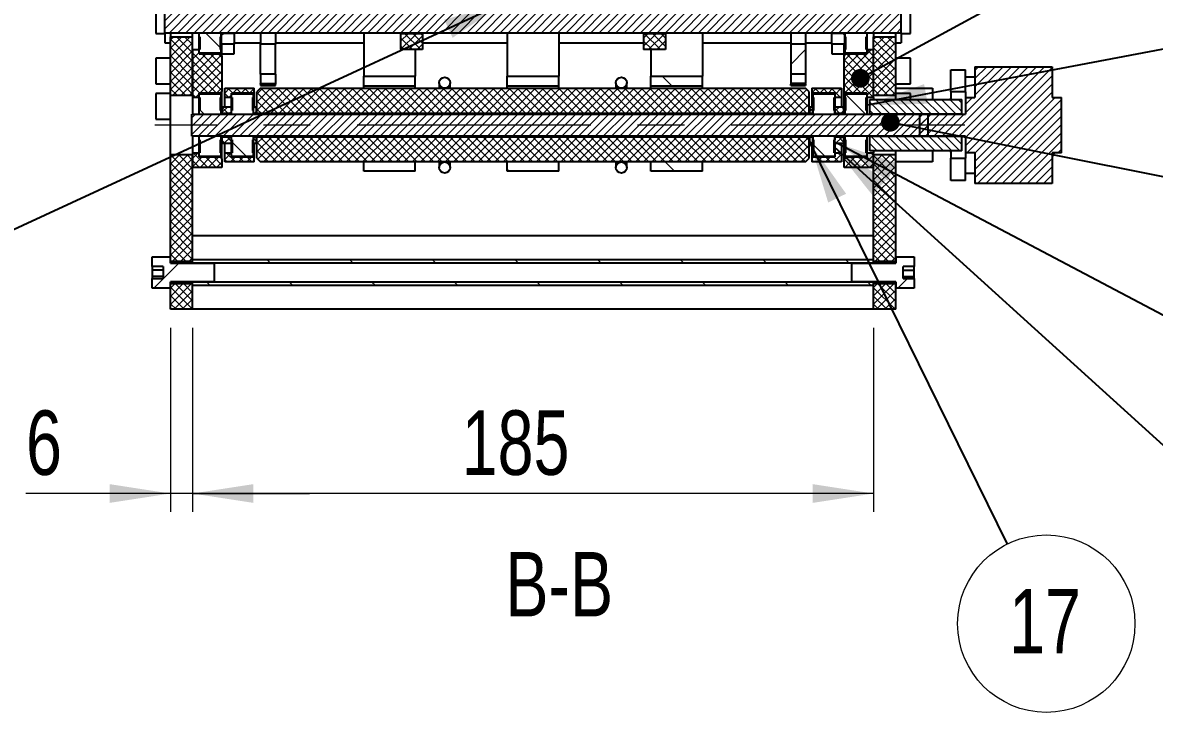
# Model space of a CAD drawing. Header units: millimetres. Extents: x 2 to 418, y 2 to 295.
# Drawn here: x 312.3 to 373.8, y 179.7 to 217.1 of the extents above; entities that cross this region are included whole.
import ezdxf

# ---------------------------------------------------------------- set-up
doc = ezdxf.new("R2010")
doc.units = ezdxf.units.MM
doc.linetypes.add('CENTERX2', pattern=[20.32, 12.7, -2.54, 2.54, -2.54])
doc.styles.add('SLDTEXTSTYLE0', font='TXT', dxfattribs={"width": 0.75})
doc.dimstyles.new('SLDDIMSTYLE0', dxfattribs={"dimtxt": 0.18, "dimasz": 1.016, "dimexe": 0, "dimexo": 0.0625, "dimgap": 0, "dimtad": 0, "dimtih": 1, "dimtoh": 1, "dimdec": 0, "dimrnd": 1e-09, "dimzin": 0, "dimdsep": 46, "dimtxsty": 'Standard', "dimblk1": 'DOT', "dimblk2": 'DOT', "dimsah": 1, "dimcen": 0.09, "dimadec": 0, "dimazin": 0, "dimtfac": 1.016, "dimtdec": 0, "dimtofl": 0, "dimtmove": 0, "dimatfit": 3, "dimldrblk": 'DOT', "dimfxl": 1, "dimfrac": 2, "dimtolj": 1, "dimtzin": 0, "dimarcsym": 0})
doc.dimstyles.new('SLDDIMSTYLE1', dxfattribs={"dimtxt": 0.18, "dimasz": 3.302, "dimexe": 0, "dimexo": 0.0625, "dimgap": 0, "dimtad": 0, "dimtih": 1, "dimtoh": 1, "dimdec": 0, "dimrnd": 1e-09, "dimzin": 0, "dimdsep": 46, "dimtxsty": 'Standard', "dimsah": 1, "dimcen": 0.09, "dimadec": 0, "dimazin": 0, "dimtfac": 3.302, "dimtdec": 0, "dimtofl": 0, "dimtmove": 0, "dimatfit": 3, "dimfxl": 1, "dimfrac": 2, "dimtolj": 1, "dimtzin": 0, "dimarcsym": 0})
doc.dimstyles.new('SLDDIMSTYLE2', dxfattribs={"dimtxt": 3.5, "dimasz": 3.302, "dimexe": 0, "dimexo": 0.0625, "dimgap": 0.875, "dimtad": 1, "dimlfac": 5, "dimrnd": 1e-09, "dimzin": 12, "dimdsep": 46, "dimtxsty": 'SLDTEXTSTYLE0', "dimsah": 1, "dimcen": 0.09, "dimadec": 0, "dimazin": 3, "dimtfac": 1, "dimtofl": 0, "dimtmove": 0, "dimatfit": 3, "dimfxl": 1, "dimfrac": 2, "dimtolj": 1, "dimtzin": 12, "dimarcsym": 0})
doc.dimstyles.new('SLDDIMSTYLE5', dxfattribs={"dimtxt": 3.5, "dimasz": 3.302, "dimexe": 0, "dimexo": 0.0625, "dimgap": 0.875, "dimtad": 1, "dimlfac": 5, "dimrnd": 1e-09, "dimzin": 12, "dimdsep": 46, "dimtxsty": 'SLDTEXTSTYLE0', "dimsah": 1, "dimcen": 0.09, "dimadec": 0, "dimazin": 3, "dimtfac": 1, "dimtmove": 0, "dimatfit": 0, "dimfxl": 1, "dimfrac": 2, "dimtolj": 1, "dimtzin": 12, "dimarcsym": 0})

# ---------------------------------------------------------------- blocks, each defined once
blk = doc.blocks.new('_D_7')
at = {"color": 7, "linetype": 'Continuous', "lineweight": 18}
for p, q in [((321.545, 200.552), (321.545, 190.552)), ((358.545, 200.552), (358.545, 190.552)), ((358.545, 191.552), (321.545, 191.552))]:
    blk.add_line(p, q, dxfattribs=at)
for points in [[(321.545, 191.552), (324.847, 191.044), (324.847, 192.06)], [(358.545, 191.552), (355.243, 192.06), (355.243, 191.044)]]:
    blk.add_solid(points, dxfattribs=at)
at = {"color": 7, "linetype": 'Continuous', "lineweight": 18, "insert": (336.166, 196.064), "char_height": 3.5, "attachment_point": 1, "style": 'SLDTEXTSTYLE0'}
blk.add_mtext('185', dxfattribs=at)
blk = doc.blocks.new('_D_8')
at = {"color": 7, "linetype": 'Continuous', "lineweight": 18}
for p, q in [((320.345, 200.552), (320.345, 190.552)), ((321.545, 200.552), (321.545, 190.552)), ((320.345, 191.552), (312.498, 191.552)), ((321.545, 191.552), (320.345, 191.552)), ((321.545, 191.552), (327.895, 191.552))]:
    blk.add_line(p, q, dxfattribs=at)
for points in [[(320.345, 191.552), (317.043, 192.06), (317.043, 191.044)], [(321.545, 191.552), (324.847, 191.044), (324.847, 192.06)]]:
    blk.add_solid(points, dxfattribs=at)
at = {"color": 7, "linetype": 'Continuous', "lineweight": 18, "insert": (312.498, 196.064), "char_height": 3.5, "attachment_point": 1, "style": 'SLDTEXTSTYLE0'}
blk.add_mtext('6', dxfattribs=at)
blk = doc.blocks.new('_Dot')
at = {"color": 0, "linetype": 'ByBlock', "lineweight": -2}
blk.add_line((-0.5, 0), (-1, 0), dxfattribs=at)
at = {"color": 0, "linetype": 'ByBlock', "const_width": 0.5}
blk.add_lwpolyline([(-0.25, 0, 1), (0.25, 0, 1)], format="xyb", close=True, dxfattribs=at)
blk = doc.blocks.new('SW_NOTE_73')
at = {"color": 0, "linetype": 'Continuous', "lineweight": 0}
blk.add_circle((2.126, -4.323), 4.817, dxfattribs=at)
at = {"color": 0, "linetype": 'Continuous', "lineweight": 0, "insert": (2.056, -2.435), "char_height": 3.5, "attachment_point": 2, "style": 'SLDTEXTSTYLE0'}
blk.add_mtext('17', dxfattribs=at)

msp = doc.modelspace()

# ---------------------------------------------------------------- hatches: boundary and pattern name
at = {"linetype": 'Continuous', "lineweight": 18}
h = msp.add_hatch(dxfattribs=at)
h.set_pattern_fill('ANSI31', scale=0.1, style=0)
h.paths.add_polyline_path([(320.045146, 216.552227), (360.045146, 216.552227), (360.045146, 217.752227), (320.045146, 217.752227)], flags=0)
h = msp.add_hatch(dxfattribs=at)
h.set_pattern_fill('ANSI31', angle=90, style=0)
h.paths.add_polyline_path([(321.905146, 215.452227), (323.105146, 215.452227), (323.105146, 215.652227), (323.065146, 215.652227), (323.065146, 216.352227), (323.105146, 216.352227), (323.105146, 216.552227), (321.905146, 216.552227), (321.905146, 216.352227), (321.945146, 216.352227), (321.945146, 215.652227), (321.905146, 215.652227)], flags=0)
h = msp.add_hatch(dxfattribs=at)
h.set_pattern_fill('ANSI31', style=0)
h.paths.add_polyline_path([(323.105146, 215.952227), (323.805146, 215.952227), (323.805146, 216.532227), (323.205146, 216.532227), (323.105146, 216.432227)], flags=0)
h = msp.add_hatch(dxfattribs=at)
h.set_pattern_fill('ANSI37', scale=0.1, style=0)
h.paths.add_polyline_path([(332.845146, 215.652227), (334.045146, 215.652227), (334.045146, 216.532227), (332.845146, 216.532227)], flags=0)
h = msp.add_hatch(dxfattribs=at)
h.set_pattern_fill('ANSI37', scale=0.1, style=0)
h.paths.add_polyline_path([(346.045146, 215.652227), (347.245146, 215.652227), (347.245146, 216.532227), (346.045146, 216.532227)], flags=0)
h = msp.add_hatch(dxfattribs=at)
h.set_pattern_fill('ANSI31', style=0)
h.paths.add_polyline_path([(356.285146, 215.952227), (356.985146, 215.952227), (356.985146, 216.432227), (356.885146, 216.532227), (356.285146, 216.532227)], flags=0)
h = msp.add_hatch(dxfattribs=at)
h.set_pattern_fill('ANSI31', angle=90, style=0)
h.paths.add_polyline_path([(357.025146, 215.652227), (356.985146, 215.652227), (356.985146, 215.452227), (358.185146, 215.452227), (358.185146, 215.652227), (358.145146, 215.652227), (358.145146, 216.352227), (358.185146, 216.352227), (358.185146, 216.552227), (356.985146, 216.552227), (356.985146, 216.352227), (357.025146, 216.352227)], flags=0)
h = msp.add_hatch(dxfattribs=at)
h.set_pattern_fill('ANSI37', scale=0.1, style=0)
h.paths.add_polyline_path([(320.345146, 213.152227), (321.545146, 213.152227), (321.545146, 216.352227), (320.345146, 216.352227)], flags=0)
h = msp.add_hatch(dxfattribs=at)
h.set_pattern_fill('ANSI31', style=0)
h.paths.add_polyline_path([(326.045146, 214.310672), (326.045146, 215.940481), (325.245146, 215.940481), (325.245146, 214.310672)], flags=0)
h = msp.add_hatch(dxfattribs=at)
h.set_pattern_fill('ANSI31', style=0)
h.paths.add_polyline_path([(354.845146, 214.310672), (354.845146, 215.940481), (354.045146, 215.940481), (354.045146, 214.310672)], flags=0)
h = msp.add_hatch(dxfattribs=at)
h.set_pattern_fill('ANSI37', scale=0.1, style=0)
h.paths.add_polyline_path([(358.545146, 213.152227), (359.745146, 213.152227), (359.745146, 216.352227), (358.545146, 216.352227)], flags=0)
h = msp.add_hatch(dxfattribs=at)
h.set_pattern_fill('ANSI37', scale=0.1, style=0)
h.paths.add_polyline_path([(321.905146, 215.652227), (321.545146, 215.652227), (321.545146, 213.052227), (321.905146, 213.052227), (321.905146, 213.282227), (323.087411, 213.282227), (323.145146, 213.382227), (323.145146, 215.322227), (323.087411, 215.422227), (321.905146, 215.422227)], flags=0)
h = msp.add_hatch(dxfattribs=at)
h.set_pattern_fill('ANSI37', scale=0.1, style=0)
h.paths.add_polyline_path([(358.185146, 213.052227), (358.545146, 213.052227), (358.545146, 215.652227), (358.185146, 215.652227), (358.185146, 215.422227), (357.002881, 215.422227), (356.945146, 215.322227), (356.945146, 213.382227), (357.002881, 213.282227), (358.185146, 213.282227)], flags=0)
h = msp.add_hatch(dxfattribs=at)
h.set_pattern_fill('ANSI31', scale=0.1, style=0)
h.paths.add_polyline_path([(368.745146, 213.052227), (368.245146, 213.052227), (368.245146, 214.722227), (364.045146, 214.722227), (364.045146, 213.052227), (363.545146, 213.052227), (363.545146, 212.152227), (361.045146, 212.152227), (361.045146, 210.952227), (363.545146, 210.952227), (363.545146, 210.052227), (364.045146, 210.052227), (364.045146, 208.382227), (368.245146, 208.382227), (368.245146, 210.052227), (368.745146, 210.052227)], flags=0)
h = msp.add_hatch(dxfattribs=at)
h.set_pattern_fill('ANSI31', angle=90, style=0)
h.paths.add_polyline_path([(333.645146, 214.212671), (330.845146, 214.212671), (330.845146, 213.680582), (333.645146, 213.680582)], flags=0)
h = msp.add_hatch(dxfattribs=at)
h.set_pattern_fill('ANSI31', angle=90, style=0)
edge = h.paths.add_edge_path(flags=0)
edge.add_arc((335.245146, 213.852227), 0.3, 0, 360)
h = msp.add_hatch(dxfattribs=at)
h.set_pattern_fill('ANSI31', angle=90, style=0)
h.paths.add_polyline_path([(341.445146, 214.212671), (338.645146, 214.212671), (338.645146, 213.680582), (341.445146, 213.680582)], flags=0)
h = msp.add_hatch(dxfattribs=at)
h.set_pattern_fill('ANSI31', angle=90, style=0)
edge = h.paths.add_edge_path(flags=0)
edge.add_arc((344.845146, 213.852227), 0.3, 0, 360)
h = msp.add_hatch(dxfattribs=at)
h.set_pattern_fill('ANSI31', angle=90, style=0)
h.paths.add_polyline_path([(349.245146, 214.212671), (346.445146, 214.212671), (346.445146, 213.680582), (349.245146, 213.680582)], flags=0)
h = msp.add_hatch(dxfattribs=at)
h.set_pattern_fill('ANSI31', style=0)
h.paths.add_polyline_path([(363.545146, 214.552227), (362.745146, 214.552227), (362.745146, 213.352227), (363.545146, 213.352227)], flags=0)
h = msp.add_hatch(dxfattribs=at)
h.set_pattern_fill('ANSI37', scale=0.1, style=0)
h.paths.add_polyline_path([(324.895146, 213.552227), (323.295146, 213.552227), (323.295146, 213.052227), (323.655146, 213.052227), (323.655146, 213.282227), (324.895146, 213.282227)], flags=0)
h = msp.add_hatch(dxfattribs=at)
h.set_pattern_fill('ANSI37', scale=0.1, style=0)
h.paths.add_polyline_path([(325.045146, 213.352227), (325.045146, 212.182227), (355.045146, 212.182227), (355.045146, 213.352227), (354.845146, 213.552227), (325.245146, 213.552227)], flags=0)
h = msp.add_hatch(dxfattribs=at)
h.set_pattern_fill('ANSI37', scale=0.1, style=0)
h.paths.add_polyline_path([(356.795146, 213.552227), (355.195146, 213.552227), (355.195146, 213.282227), (356.435146, 213.282227), (356.435146, 213.052227), (356.795146, 213.052227)], flags=0)
h = msp.add_hatch(dxfattribs=at)
h.set_pattern_fill('ANSI31', angle=90, style=0)
h.paths.add_polyline_path([(323.065146, 213.052227), (323.105146, 213.052227), (323.105146, 213.252227), (321.905146, 213.252227), (321.905146, 213.052227), (321.945146, 213.052227), (321.945146, 212.352227), (321.905146, 212.352227), (321.905146, 212.152227), (323.105146, 212.152227), (323.105146, 212.352227), (323.065146, 212.352227)], flags=0)
h = msp.add_hatch(dxfattribs=at)
h.set_pattern_fill('ANSI31', angle=90, style=0)
h.paths.add_polyline_path([(324.815146, 213.052227), (324.855146, 213.052227), (324.855146, 213.252227), (323.655146, 213.252227), (323.655146, 213.052227), (323.695146, 213.052227), (323.695146, 212.352227), (323.655146, 212.352227), (323.655146, 212.152227), (324.855146, 212.152227), (324.855146, 212.352227), (324.815146, 212.352227)], flags=0)
h = msp.add_hatch(dxfattribs=at)
h.set_pattern_fill('ANSI31', angle=90, style=0)
h.paths.add_polyline_path([(356.435146, 213.252227), (355.235146, 213.252227), (355.235146, 213.052227), (355.275146, 213.052227), (355.275146, 212.352227), (355.235146, 212.352227), (355.235146, 212.152227), (356.435146, 212.152227), (356.435146, 212.352227), (356.395146, 212.352227), (356.395146, 213.052227), (356.435146, 213.052227)], flags=0)
h = msp.add_hatch(dxfattribs=at)
h.set_pattern_fill('ANSI31', angle=90, style=0)
h.paths.add_polyline_path([(358.185146, 213.252227), (356.985146, 213.252227), (356.985146, 213.052227), (357.025146, 213.052227), (357.025146, 212.352227), (356.985146, 212.352227), (356.985146, 212.152227), (358.185146, 212.152227), (358.185146, 212.352227), (358.145146, 212.352227), (358.145146, 213.052227), (358.185146, 213.052227)], flags=0)
h = msp.add_hatch(dxfattribs=at)
h.set_pattern_fill('ANSI31', scale=0.1, angle=90, style=0)
h.paths.add_polyline_path([(363.345146, 212.952227), (358.345146, 212.952227), (358.345146, 212.152227), (363.345146, 212.152227)], flags=0)
h = msp.add_hatch(dxfattribs=at)
h.set_pattern_fill('ANSI31', scale=0.1, style=0)
h.paths.add_polyline_path([(321.505146, 210.952227), (361.505146, 210.952227), (361.505146, 212.152227), (321.505146, 212.152227)], flags=0)
h = msp.add_hatch(dxfattribs=at)
h.set_pattern_fill('ANSI37', scale=0.1, style=0)
h.paths.add_polyline_path([(323.655146, 212.552227), (323.155146, 212.552227), (323.155146, 212.202227), (323.655146, 212.202227)], flags=0)
h = msp.add_hatch(dxfattribs=at)
h.set_pattern_fill('ANSI37', scale=0.1, style=0)
h.paths.add_polyline_path([(325.015146, 212.552227), (324.855146, 212.552227), (324.855146, 212.202227), (325.015146, 212.202227)], flags=0)
h = msp.add_hatch(dxfattribs=at)
h.set_pattern_fill('ANSI37', scale=0.1, style=0)
h.paths.add_polyline_path([(355.235146, 212.552227), (355.075146, 212.552227), (355.075146, 212.202227), (355.235146, 212.202227)], flags=0)
h = msp.add_hatch(dxfattribs=at)
h.set_pattern_fill('ANSI37', scale=0.1, style=0)
h.paths.add_polyline_path([(356.935146, 212.552227), (356.435146, 212.552227), (356.435146, 212.202227), (356.935146, 212.202227)], flags=0)
h = msp.add_hatch(dxfattribs=at)
h.set_pattern_fill('ANSI31', angle=90, style=0)
h.paths.add_polyline_path([(321.905146, 209.852227), (323.105146, 209.852227), (323.105146, 210.052227), (323.065146, 210.052227), (323.065146, 210.752227), (323.105146, 210.752227), (323.105146, 210.952227), (321.905146, 210.952227), (321.905146, 210.752227), (321.945146, 210.752227), (321.945146, 210.052227), (321.905146, 210.052227)], flags=0)
h = msp.add_hatch(dxfattribs=at)
h.set_pattern_fill('ANSI37', scale=0.1, style=0)
h.paths.add_polyline_path([(323.155146, 210.552227), (323.655146, 210.552227), (323.655146, 210.902227), (323.155146, 210.902227)], flags=0)
h = msp.add_hatch(dxfattribs=at)
h.set_pattern_fill('ANSI31', angle=90, style=0)
h.paths.add_polyline_path([(323.655146, 209.852227), (324.855146, 209.852227), (324.855146, 210.052227), (324.815146, 210.052227), (324.815146, 210.752227), (324.855146, 210.752227), (324.855146, 210.952227), (323.655146, 210.952227), (323.655146, 210.752227), (323.695146, 210.752227), (323.695146, 210.052227), (323.655146, 210.052227)], flags=0)
h = msp.add_hatch(dxfattribs=at)
h.set_pattern_fill('ANSI37', scale=0.1, style=0)
h.paths.add_polyline_path([(324.855146, 210.552227), (325.015146, 210.552227), (325.015146, 210.902227), (324.855146, 210.902227)], flags=0)
h = msp.add_hatch(dxfattribs=at)
h.set_pattern_fill('ANSI37', scale=0.1, style=0)
h.paths.add_polyline_path([(325.045146, 210.922227), (325.045146, 209.752227), (325.245146, 209.552227), (354.845146, 209.552227), (355.045146, 209.752227), (355.045146, 210.922227)], flags=0)
h = msp.add_hatch(dxfattribs=at)
h.set_pattern_fill('ANSI37', scale=0.1, style=0)
h.paths.add_polyline_path([(355.075146, 210.552227), (355.235146, 210.552227), (355.235146, 210.902227), (355.075146, 210.902227)], flags=0)
h = msp.add_hatch(dxfattribs=at)
h.set_pattern_fill('ANSI31', angle=90, style=0)
h.paths.add_polyline_path([(355.275146, 210.052227), (355.235146, 210.052227), (355.235146, 209.852227), (356.435146, 209.852227), (356.435146, 210.052227), (356.395146, 210.052227), (356.395146, 210.752227), (356.435146, 210.752227), (356.435146, 210.952227), (355.235146, 210.952227), (355.235146, 210.752227), (355.275146, 210.752227)], flags=0)
h = msp.add_hatch(dxfattribs=at)
h.set_pattern_fill('ANSI37', scale=0.1, style=0)
h.paths.add_polyline_path([(356.435146, 210.552227), (356.935146, 210.552227), (356.935146, 210.902227), (356.435146, 210.902227)], flags=0)
h = msp.add_hatch(dxfattribs=at)
h.set_pattern_fill('ANSI31', angle=90, style=0)
h.paths.add_polyline_path([(357.025146, 210.052227), (356.985146, 210.052227), (356.985146, 209.852227), (358.185146, 209.852227), (358.185146, 210.052227), (358.145146, 210.052227), (358.145146, 210.752227), (358.185146, 210.752227), (358.185146, 210.952227), (356.985146, 210.952227), (356.985146, 210.752227), (357.025146, 210.752227)], flags=0)
h = msp.add_hatch(dxfattribs=at)
h.set_pattern_fill('ANSI31', scale=0.1, angle=90, style=0)
h.paths.add_polyline_path([(358.345146, 210.152227), (363.345146, 210.152227), (363.345146, 210.952227), (358.345146, 210.952227)], flags=0)
h = msp.add_hatch(dxfattribs=at)
h.set_pattern_fill('ANSI37', scale=0.1, style=0)
h.paths.add_polyline_path([(321.545146, 209.952227), (320.345146, 209.952227), (320.345146, 204.152227), (321.545146, 204.152227)], flags=0)
h = msp.add_hatch(dxfattribs=at)
h.set_pattern_fill('ANSI37', scale=0.1, style=0)
h.paths.add_polyline_path([(321.905146, 210.052227), (321.545146, 210.052227), (321.545146, 209.252227), (323.145146, 209.252227), (323.145146, 209.722227), (323.087411, 209.822227), (321.905146, 209.822227)], flags=0)
h = msp.add_hatch(dxfattribs=at)
h.set_pattern_fill('ANSI37', scale=0.1, style=0)
h.paths.add_polyline_path([(323.295146, 209.552227), (324.895146, 209.552227), (324.895146, 209.822227), (323.655146, 209.822227), (323.655146, 210.052227), (323.295146, 210.052227)], flags=0)
h = msp.add_hatch(dxfattribs=at)
h.set_pattern_fill('ANSI37', scale=0.1, style=0)
h.paths.add_polyline_path([(355.195146, 209.552227), (356.795146, 209.552227), (356.795146, 210.052227), (356.435146, 210.052227), (356.435146, 209.822227), (355.195146, 209.822227)], flags=0)
h = msp.add_hatch(dxfattribs=at)
h.set_pattern_fill('ANSI37', scale=0.1, style=0)
h.paths.add_polyline_path([(356.945146, 209.252227), (358.545146, 209.252227), (358.545146, 210.052227), (358.185146, 210.052227), (358.185146, 209.822227), (357.002881, 209.822227), (356.945146, 209.722227)], flags=0)
h = msp.add_hatch(dxfattribs=at)
h.set_pattern_fill('ANSI37', scale=0.1, style=0)
h.paths.add_polyline_path([(359.745146, 209.952227), (358.545146, 209.952227), (358.545146, 204.152227), (359.745146, 204.152227)], flags=0)
h = msp.add_hatch(dxfattribs=at)
h.set_pattern_fill('ANSI31', style=0)
h.paths.add_polyline_path([(362.745146, 208.552227), (363.545146, 208.552227), (363.545146, 209.752227), (362.745146, 209.752227)], flags=0)
h = msp.add_hatch(dxfattribs=at)
h.set_pattern_fill('ANSI31', angle=90, style=0)
h.paths.add_polyline_path([(330.845146, 209.052227), (333.645146, 209.052227), (333.645146, 209.552227), (330.845146, 209.552227)], flags=0)
h = msp.add_hatch(dxfattribs=at)
h.set_pattern_fill('ANSI31', angle=90, style=0)
edge = h.paths.add_edge_path(flags=0)
edge.add_arc((335.245146, 209.252227), 0.3, 0, 360)
h = msp.add_hatch(dxfattribs=at)
h.set_pattern_fill('ANSI31', angle=90, style=0)
h.paths.add_polyline_path([(338.645146, 209.052227), (341.445146, 209.052227), (341.445146, 209.552227), (338.645146, 209.552227)], flags=0)
h = msp.add_hatch(dxfattribs=at)
h.set_pattern_fill('ANSI31', angle=90, style=0)
edge = h.paths.add_edge_path(flags=0)
edge.add_arc((344.845146, 209.252227), 0.3, 0, 360)
h = msp.add_hatch(dxfattribs=at)
h.set_pattern_fill('ANSI31', angle=90, style=0)
h.paths.add_polyline_path([(346.445146, 209.052227), (349.245146, 209.052227), (349.245146, 209.552227), (346.445146, 209.552227)], flags=0)
h = msp.add_hatch(dxfattribs=at)
h.set_pattern_fill('ANSI31', style=0)
h.paths.add_polyline_path([(320.345146, 203.052227), (322.745146, 203.052227), (322.745146, 204.052227), (320.345146, 204.052227), (320.345146, 204.402227), (319.345146, 204.402227), (319.345146, 203.876998), (319.945146, 203.876998), (319.945146, 203.227456), (319.345146, 203.227456), (319.345146, 202.702227), (320.345146, 202.702227)], flags=0)
h = msp.add_hatch(dxfattribs=at)
h.set_pattern_fill('ANSI31', angle=90, style=0)
h.paths.add_polyline_path([(358.545146, 204.252227), (321.545146, 204.252227), (321.545146, 204.052227), (358.545146, 204.052227)], flags=0)
h = msp.add_hatch(dxfattribs=at)
h.set_pattern_fill('ANSI31', style=0)
h.paths.add_polyline_path([(359.745146, 204.052227), (357.345146, 204.052227), (357.345146, 203.052227), (359.745146, 203.052227), (359.745146, 202.702227), (360.745146, 202.702227), (360.745146, 203.227456), (360.145146, 203.227456), (360.145146, 203.876998), (360.745146, 203.876998), (360.745146, 204.402227), (359.745146, 204.402227)], flags=0)
h = msp.add_hatch(dxfattribs=at)
h.set_pattern_fill('ANSI37', scale=0.1, style=0)
h.paths.add_polyline_path([(320.345146, 201.552227), (321.545146, 201.552227), (321.545146, 202.952227), (320.345146, 202.952227)], flags=0)
h = msp.add_hatch(dxfattribs=at)
h.set_pattern_fill('ANSI31', angle=90, style=0)
h.paths.add_polyline_path([(321.545146, 202.852227), (358.545146, 202.852227), (358.545146, 203.052227), (321.545146, 203.052227)], flags=0)
h = msp.add_hatch(dxfattribs=at)
h.set_pattern_fill('ANSI37', scale=0.1, style=0)
h.paths.add_polyline_path([(358.545146, 201.552227), (359.745146, 201.552227), (359.745146, 202.952227), (358.545146, 202.952227)], flags=0)

# ---------------------------------------------------------------- linework, layer by layer
at = {"color": 7, "linetype": 'Continuous', "lineweight": 25}
for p, q in [((319.545147, 217.929761), (319.545147, 217.028988)), ((320.045146, 216.552227), (320.045146, 217.752227)), ((360.045147, 216.552227), (360.045147, 217.752227)), ((360.545146, 216.529761), (360.545146, 217.929761)), ((319.545147, 217.028988), (319.545147, 216.529761)), ((319.545147, 216.529761), (320.045146, 216.529761)), ((360.045147, 216.552227), (320.045146, 216.552227)), ((320.045146, 216.552227), (320.045146, 216.023414)), ((320.345147, 216.552227), (320.345147, 216.352227)), ((321.545146, 216.352227), (321.545146, 216.552227)), ((323.105146, 216.552227), (321.905146, 216.552227)), ((321.905146, 216.352227), (321.905146, 216.552227)), ((323.105146, 216.352227), (323.105146, 216.552227)), ((323.205146, 216.532227), (323.105146, 216.432227)), ((323.105146, 216.432227), (323.105146, 215.952227)), ((323.205146, 216.552227), (323.205146, 216.532227)), ((323.805146, 216.532227), (323.205146, 216.532227)), ((323.805146, 216.552227), (323.805146, 216.532227)), ((323.805146, 216.532227), (323.805146, 215.952227)), ((325.245146, 216.552227), (325.245146, 215.940481)), ((326.045146, 216.552227), (326.045146, 215.940481)), ((330.845146, 216.552227), (330.845146, 214.212671)), ((332.845147, 216.532227), (332.845147, 216.552227)), ((332.845147, 216.532227), (334.045146, 216.532227)), ((332.845147, 216.532227), (332.845147, 215.652227)), ((334.045146, 216.532227), (334.045146, 216.552227)), ((334.045146, 216.532227), (334.045146, 215.652227)), ((338.645146, 216.552227), (338.645146, 214.212671)), ((341.445146, 216.552227), (341.445146, 214.212671)), ((346.045146, 216.532227), (346.045146, 216.552227)), ((346.045146, 216.532227), (347.245146, 216.532227)), ((346.045146, 216.532227), (346.045146, 215.652227)), ((347.245146, 216.532227), (347.245146, 216.552227)), ((347.245146, 216.532227), (347.245146, 215.652227)), ((349.245146, 216.552227), (349.245146, 214.212671)), ((354.045146, 216.552227), (354.045146, 215.940481)), ((354.845147, 216.552227), (354.845147, 215.940481)), ((356.285147, 216.532227), (356.285147, 216.552227)), ((356.885147, 216.532227), (356.285147, 216.532227)), ((356.285147, 215.952227), (356.285147, 216.532227)), ((356.885147, 216.532227), (356.885147, 216.552227)), ((356.985147, 216.432227), (356.885147, 216.532227)), ((358.185146, 216.552227), (356.985147, 216.552227)), ((356.985147, 216.552227), (356.985147, 216.352227)), ((356.985147, 215.952227), (356.985147, 216.432227)), ((358.185146, 216.552227), (358.185146, 216.352227)), ((358.545147, 216.552227), (358.545147, 216.352227)), ((359.745146, 216.352227), (359.745146, 216.552227)), ((360.045147, 216.552227), (360.045147, 216.023414)), ((360.045147, 216.529761), (360.545146, 216.529761)), ((320.045146, 216.023414), (320.345147, 216.023414)), ((320.345147, 216.352227), (321.545146, 216.352227)), ((320.345147, 213.152227), (320.345147, 216.352227)), ((321.545146, 213.152227), (321.545146, 216.352227)), ((321.905146, 215.652227), (321.905146, 216.352227)), ((321.945147, 216.352227), (321.905146, 216.352227)), ((321.945147, 216.352227), (321.945147, 215.652227)), ((323.065146, 216.352227), (323.105146, 216.352227)), ((323.065146, 215.652227), (323.065146, 216.352227)), ((323.805146, 215.952227), (323.105146, 215.952227)), ((323.105146, 215.652227), (323.105146, 215.952227)), ((323.145146, 215.322227), (323.145146, 215.952227)), ((323.805146, 216.023414), (325.245146, 216.023414)), ((323.805146, 215.423414), (323.805146, 215.952227)), ((326.045146, 215.940481), (325.245146, 215.940481)), ((325.245146, 214.310672), (325.245146, 215.940481)), ((326.045146, 216.023414), (330.845146, 216.023414)), ((326.045146, 214.310672), (326.045146, 215.940481)), ((334.045146, 216.023414), (338.645146, 216.023414)), ((341.445146, 216.023414), (346.045146, 216.023414)), ((349.245146, 216.023414), (354.045146, 216.023414)), ((354.845147, 215.940481), (354.045146, 215.940481)), ((354.045146, 215.940481), (354.045146, 214.310672)), ((354.845147, 216.023414), (356.285147, 216.023414)), ((354.845147, 215.940481), (354.845147, 214.310672)), ((356.985147, 215.952227), (356.285147, 215.952227)), ((356.285147, 215.952227), (356.285147, 215.423414)), ((356.945146, 215.322227), (356.945146, 215.952227)), ((356.985147, 216.352227), (357.025146, 216.352227)), ((356.985147, 215.952227), (356.985147, 215.652227)), ((357.025146, 216.352227), (357.025146, 215.652227)), ((358.185146, 216.352227), (358.145146, 216.352227)), ((358.145146, 215.652227), (358.145146, 216.352227)), ((358.185146, 216.352227), (358.185146, 215.652227)), ((358.545147, 216.352227), (359.745146, 216.352227)), ((358.545147, 213.152227), (358.545147, 216.352227)), ((359.745146, 213.152227), (359.745146, 216.352227)), ((359.745146, 216.023414), (360.045147, 216.023414)), ((320.345147, 215.1936), (319.545147, 215.1936)), ((319.545147, 215.1936), (319.545147, 214.292827)), ((321.545146, 215.652227), (321.905146, 215.652227)), ((321.545146, 215.652227), (321.545146, 213.052227)), ((321.945147, 215.652227), (321.905146, 215.652227)), ((321.905146, 215.452227), (321.905146, 215.652227)), ((321.905146, 215.422227), (321.905146, 215.652227)), ((323.105146, 215.452227), (321.905146, 215.452227)), ((321.905146, 215.422227), (323.087412, 215.422227)), ((323.065146, 215.652227), (323.105146, 215.652227)), ((323.087412, 215.452227), (323.087412, 215.422227)), ((323.145146, 215.322227), (323.087412, 215.422227)), ((323.105146, 215.452227), (323.105146, 215.652227)), ((323.145146, 215.423414), (323.805146, 215.423414)), ((323.145146, 215.322227), (323.145146, 213.382227)), ((334.045146, 215.652227), (332.845147, 215.652227)), ((333.645146, 215.652227), (333.645146, 214.212671)), ((347.245146, 215.652227), (346.045146, 215.652227)), ((346.445147, 215.652227), (346.445147, 214.212671)), ((356.285147, 215.423414), (356.945146, 215.423414)), ((357.002881, 215.422227), (356.945146, 215.322227)), ((356.945146, 213.382227), (356.945146, 215.322227)), ((356.985147, 215.652227), (357.025146, 215.652227)), ((356.985147, 215.652227), (356.985147, 215.452227)), ((358.185146, 215.452227), (356.985147, 215.452227)), ((357.002881, 215.452227), (357.002881, 215.422227)), ((357.002881, 215.422227), (358.185146, 215.422227)), ((358.185146, 215.652227), (358.145146, 215.652227)), ((358.185146, 215.652227), (358.185146, 215.452227)), ((358.185146, 215.652227), (358.545147, 215.652227)), ((358.185146, 215.652227), (358.185146, 215.422227)), ((358.545147, 213.052227), (358.545147, 215.652227)), ((360.545146, 215.1936), (359.745146, 215.1936)), ((360.545146, 213.7936), (360.545146, 215.1936)), ((364.045146, 214.722227), (364.045146, 213.052227)), ((364.045146, 214.722227), (368.245147, 214.722227)), ((368.245147, 214.722227), (368.245147, 213.052227)), ((319.545147, 214.292827), (319.545147, 213.7936)), ((326.045146, 214.310672), (325.245146, 214.310672)), ((325.245146, 214.310672), (325.245146, 213.817996)), ((326.045146, 214.310672), (326.045146, 213.817996)), ((330.845146, 214.212671), (333.645146, 214.212671)), ((330.845146, 213.680582), (330.845146, 214.212671)), ((333.645146, 213.680582), (333.645146, 214.212671)), ((338.645146, 214.212671), (341.445146, 214.212671)), ((338.645146, 213.680582), (338.645146, 214.212671)), ((341.445146, 213.680582), (341.445146, 214.212671)), ((346.445147, 214.212671), (349.245146, 214.212671)), ((346.445147, 213.680582), (346.445147, 214.212671)), ((349.245146, 213.680582), (349.245146, 214.212671)), ((354.845147, 214.310672), (354.045146, 214.310672)), ((354.045146, 214.310672), (354.045146, 213.817996)), ((354.845147, 214.310672), (354.845147, 213.817996)), ((362.745146, 213.352227), (362.745146, 214.552227)), ((362.745146, 214.552227), (363.545146, 214.552227)), ((363.545146, 213.352227), (363.545146, 214.552227)), ((364.045146, 214.152227), (363.545146, 214.152227)), ((319.545147, 213.7936), (320.345147, 213.7936)), ((323.087412, 213.282227), (323.145146, 213.382227)), ((323.145146, 212.152227), (323.145146, 213.382227)), ((323.295146, 213.552227), (324.895146, 213.552227)), ((323.295146, 213.052227), (323.295146, 213.552227)), ((324.895146, 213.282227), (324.895146, 213.552227)), ((325.245146, 213.552227), (325.045146, 213.352227)), ((325.045146, 212.182227), (325.045146, 213.352227)), ((325.245146, 213.817996), (326.045146, 213.817996)), ((325.245146, 213.772614), (325.245146, 213.817996)), ((326.045146, 213.772614), (325.245146, 213.772614)), ((325.245146, 213.772614), (325.245146, 213.705507)), ((325.245146, 213.705507), (326.045146, 213.705507)), ((325.245146, 213.552227), (354.845147, 213.552227)), ((326.045146, 213.817996), (326.045146, 213.772614)), ((326.045146, 213.705507), (326.045146, 213.772614)), ((330.845146, 213.680582), (333.645146, 213.680582)), ((330.845146, 213.552227), (330.845146, 213.680582)), ((333.645146, 213.552227), (333.645146, 213.680582)), ((334.945146, 213.852227), (334.945146, 213.552227)), ((335.545146, 213.552227), (335.545146, 213.852227)), ((338.645146, 213.680582), (341.445146, 213.680582)), ((338.645146, 213.552227), (338.645146, 213.680582)), ((341.445146, 213.552227), (341.445146, 213.680582)), ((344.545147, 213.852227), (344.545147, 213.552227)), ((345.145146, 213.552227), (345.145146, 213.852227)), ((346.445147, 213.680582), (349.245146, 213.680582)), ((346.445147, 213.552227), (346.445147, 213.680582)), ((349.245146, 213.552227), (349.245146, 213.680582)), ((354.845147, 213.817996), (354.045146, 213.817996)), ((354.045146, 213.817996), (354.045146, 213.772614)), ((354.045146, 213.772614), (354.845147, 213.772614)), ((354.045146, 213.705507), (354.045146, 213.772614)), ((354.045146, 213.705507), (354.845147, 213.705507)), ((354.845147, 213.772614), (354.845147, 213.817996)), ((354.845147, 213.772614), (354.845147, 213.705507)), ((355.045147, 213.352227), (354.845147, 213.552227)), ((355.045147, 212.182227), (355.045147, 213.352227)), ((355.195146, 213.552227), (356.795147, 213.552227)), ((355.195146, 213.552227), (355.195146, 213.282227)), ((356.795147, 213.552227), (356.795147, 213.052227)), ((356.945146, 213.382227), (357.002881, 213.282227)), ((356.945146, 212.152227), (356.945146, 213.382227)), ((359.745146, 213.7936), (360.545146, 213.7936)), ((359.745146, 213.552227), (361.745146, 213.552227)), ((361.745146, 213.552227), (361.745146, 212.952227)), ((363.545146, 213.352227), (362.745146, 213.352227)), ((362.745146, 213.352227), (362.745146, 212.952227)), ((363.545146, 213.352227), (363.545146, 213.052227)), ((320.345147, 213.278287), (319.545147, 213.278287)), ((319.545147, 213.278287), (319.545147, 212.377514)), ((321.545146, 213.152227), (320.345147, 213.152227)), ((320.345147, 209.952227), (320.345147, 213.152227)), ((321.905146, 213.052227), (321.545146, 213.052227)), ((321.545146, 213.052227), (321.545146, 212.178287)), ((323.087412, 213.282227), (321.905146, 213.282227)), ((321.905146, 213.052227), (321.905146, 213.282227)), ((321.905146, 213.252227), (323.105146, 213.252227)), ((321.905146, 213.052227), (321.905146, 213.252227)), ((321.905146, 213.052227), (321.945147, 213.052227)), ((321.905146, 212.352227), (321.905146, 213.052227)), ((321.945147, 213.052227), (321.945147, 212.352227)), ((323.105146, 213.052227), (323.065146, 213.052227)), ((323.065146, 212.352227), (323.065146, 213.052227)), ((323.087412, 213.282227), (323.087412, 213.252227)), ((323.105146, 213.052227), (323.105146, 213.252227)), ((323.105146, 212.352227), (323.105146, 213.052227)), ((323.655146, 213.052227), (323.295146, 213.052227)), ((323.295146, 212.552227), (323.295146, 213.052227)), ((324.895146, 213.282227), (323.655146, 213.282227)), ((323.655146, 213.052227), (323.655146, 213.282227)), ((323.655146, 213.252227), (324.855147, 213.252227)), ((323.655146, 213.052227), (323.655146, 213.252227)), ((323.655146, 213.052227), (323.695147, 213.052227)), ((323.655146, 212.552227), (323.655146, 213.052227)), ((323.695147, 213.052227), (323.695147, 212.352227)), ((324.855147, 213.052227), (324.815146, 213.052227)), ((324.815146, 212.352227), (324.815146, 213.052227)), ((324.855147, 213.052227), (324.855147, 213.252227)), ((324.855147, 212.552227), (324.855147, 213.052227)), ((324.895146, 212.552227), (324.895146, 213.282227)), ((356.435147, 213.282227), (355.195146, 213.282227)), ((355.195146, 213.282227), (355.195146, 212.552227)), ((355.235146, 213.252227), (356.435147, 213.252227)), ((355.235146, 213.252227), (355.235146, 213.052227)), ((355.275146, 213.052227), (355.235146, 213.052227)), ((355.235146, 213.052227), (355.235146, 212.552227)), ((355.275146, 213.052227), (355.275146, 212.352227)), ((356.395146, 213.052227), (356.435147, 213.052227)), ((356.395146, 212.352227), (356.395146, 213.052227)), ((356.435147, 213.282227), (356.435147, 213.052227)), ((356.435147, 213.252227), (356.435147, 213.052227)), ((356.435147, 213.052227), (356.435147, 212.552227)), ((356.795147, 213.052227), (356.435147, 213.052227)), ((356.795147, 213.052227), (356.795147, 212.552227)), ((356.985147, 213.252227), (358.185146, 213.252227)), ((356.985147, 213.252227), (356.985147, 213.052227)), ((357.025146, 213.052227), (356.985147, 213.052227)), ((356.985147, 213.052227), (356.985147, 212.352227)), ((357.002881, 213.282227), (357.002881, 213.252227)), ((358.185146, 213.282227), (357.002881, 213.282227)), ((357.025146, 213.052227), (357.025146, 212.352227)), ((358.145146, 213.052227), (358.185146, 213.052227)), ((358.145146, 212.352227), (358.145146, 213.052227)), ((358.185146, 213.282227), (358.185146, 213.052227)), ((358.185146, 213.252227), (358.185146, 213.052227)), ((358.185146, 213.052227), (358.185146, 212.352227)), ((358.545147, 213.052227), (358.185146, 213.052227)), ((358.345146, 212.952227), (363.345146, 212.952227)), ((358.345146, 212.152227), (358.345146, 212.952227)), ((359.745146, 213.152227), (358.545147, 213.152227)), ((358.545147, 213.052227), (358.545147, 212.952227)), ((360.545146, 213.278287), (359.745146, 213.278287)), ((359.745146, 212.952227), (359.745146, 213.152227)), ((360.545146, 212.952227), (360.545146, 213.278287)), ((363.345146, 212.152227), (363.345146, 212.952227)), ((363.545146, 213.052227), (363.545146, 212.152227)), ((363.545146, 213.052227), (364.045146, 213.052227)), ((368.245147, 213.052227), (368.745146, 213.052227)), ((368.745146, 210.052227), (368.745146, 213.052227)), ((319.545147, 212.377514), (319.545147, 211.878287)), ((321.505147, 212.152227), (361.505146, 212.152227)), ((321.505147, 210.952227), (321.505147, 212.152227)), ((321.905146, 212.352227), (321.945147, 212.352227)), ((321.905146, 212.152227), (321.905146, 212.352227)), ((321.905146, 212.152227), (323.105146, 212.152227)), ((323.105146, 212.352227), (323.065146, 212.352227)), ((323.105146, 212.152227), (323.105146, 212.352227)), ((323.155147, 212.202227), (323.155147, 212.552227)), ((323.155147, 212.552227), (323.655146, 212.552227)), ((323.155147, 212.152227), (323.155147, 212.202227)), ((323.155147, 212.202227), (323.655146, 212.202227)), ((323.655146, 212.202227), (323.655146, 212.552227)), ((323.655146, 212.352227), (323.695147, 212.352227)), ((323.655146, 212.152227), (323.655146, 212.352227)), ((323.655146, 212.152227), (324.855147, 212.152227)), ((324.855147, 212.352227), (324.815146, 212.352227)), ((324.855147, 212.552227), (325.015147, 212.552227)), ((324.855147, 212.202227), (324.855147, 212.552227)), ((324.855147, 212.152227), (324.855147, 212.352227)), ((324.855147, 212.202227), (325.015147, 212.202227)), ((325.015147, 212.202227), (325.015147, 212.552227)), ((325.015147, 212.152227), (325.015147, 212.202227)), ((355.045147, 212.182227), (325.045146, 212.182227)), ((325.045146, 212.152227), (325.045146, 212.182227)), ((355.045147, 212.152227), (355.045147, 212.182227)), ((355.075146, 212.552227), (355.235146, 212.552227)), ((355.075146, 212.202227), (355.075146, 212.552227)), ((355.075146, 212.152227), (355.075146, 212.202227)), ((355.075146, 212.202227), (355.235146, 212.202227)), ((355.235146, 212.202227), (355.235146, 212.552227)), ((355.275146, 212.352227), (355.235146, 212.352227)), ((355.235146, 212.352227), (355.235146, 212.152227)), ((355.235146, 212.152227), (356.435147, 212.152227)), ((356.395146, 212.352227), (356.435147, 212.352227)), ((356.435147, 212.202227), (356.435147, 212.552227)), ((356.435147, 212.552227), (356.935146, 212.552227)), ((356.435147, 212.352227), (356.435147, 212.152227)), ((356.435147, 212.202227), (356.935146, 212.202227)), ((356.935146, 212.202227), (356.935146, 212.552227)), ((356.935146, 212.152227), (356.935146, 212.202227)), ((357.025146, 212.352227), (356.985147, 212.352227)), ((356.985147, 212.352227), (356.985147, 212.152227)), ((356.985147, 212.152227), (358.185146, 212.152227)), ((358.145146, 212.352227), (358.185146, 212.352227)), ((358.185146, 212.352227), (358.185146, 212.152227)), ((363.345146, 212.152227), (358.345146, 212.152227)), ((361.045146, 212.152227), (361.045146, 210.952227)), ((361.045146, 212.152227), (363.545146, 212.152227)), ((361.505146, 210.952227), (361.505146, 212.152227)), ((319.545147, 211.878287), (320.345147, 211.878287)), ((361.505146, 210.952227), (321.505147, 210.952227)), ((321.545146, 210.952227), (321.545146, 210.052227)), ((323.105146, 210.952227), (321.905146, 210.952227)), ((321.905146, 210.752227), (321.905146, 210.952227)), ((323.105146, 210.752227), (323.105146, 210.952227)), ((323.145146, 209.722227), (323.145146, 210.952227)), ((323.155147, 210.902227), (323.155147, 210.952227)), ((323.155147, 210.552227), (323.155147, 210.902227)), ((323.655146, 210.902227), (323.155147, 210.902227)), ((324.855147, 210.952227), (323.655146, 210.952227)), ((323.655146, 210.752227), (323.655146, 210.952227)), ((323.655146, 210.552227), (323.655146, 210.902227)), ((324.855147, 210.752227), (324.855147, 210.952227)), ((325.015147, 210.902227), (324.855147, 210.902227)), ((324.855147, 210.552227), (324.855147, 210.902227)), ((325.015147, 210.902227), (325.015147, 210.952227)), ((325.015147, 210.552227), (325.015147, 210.902227)), ((325.045146, 210.922227), (325.045146, 210.952227)), ((325.045146, 210.922227), (355.045147, 210.922227)), ((325.045146, 209.752227), (325.045146, 210.922227)), ((355.045147, 210.922227), (355.045147, 210.952227)), ((355.045147, 209.752227), (355.045147, 210.922227)), ((355.075146, 210.902227), (355.075146, 210.952227)), ((355.235146, 210.902227), (355.075146, 210.902227)), ((355.075146, 210.552227), (355.075146, 210.902227)), ((356.435147, 210.952227), (355.235146, 210.952227)), ((355.235146, 210.952227), (355.235146, 210.752227)), ((355.235146, 210.552227), (355.235146, 210.902227)), ((356.435147, 210.952227), (356.435147, 210.752227)), ((356.935146, 210.902227), (356.435147, 210.902227)), ((356.435147, 210.552227), (356.435147, 210.902227)), ((356.935146, 210.902227), (356.935146, 210.952227)), ((356.935146, 210.552227), (356.935146, 210.902227)), ((356.945146, 209.722227), (356.945146, 210.952227)), ((358.185146, 210.952227), (356.985147, 210.952227)), ((356.985147, 210.952227), (356.985147, 210.752227)), ((358.185146, 210.952227), (358.185146, 210.752227)), ((358.345146, 210.952227), (363.345146, 210.952227)), ((358.345146, 210.152227), (358.345146, 210.952227)), ((363.545146, 210.952227), (361.045146, 210.952227)), ((363.345146, 210.152227), (363.345146, 210.952227)), ((363.545146, 210.952227), (363.545146, 210.052227)), ((321.905146, 210.052227), (321.905146, 210.752227)), ((321.945147, 210.752227), (321.905146, 210.752227)), ((321.945147, 210.752227), (321.945147, 210.052227)), ((323.065146, 210.752227), (323.105146, 210.752227)), ((323.065146, 210.052227), (323.065146, 210.752227)), ((323.105146, 210.052227), (323.105146, 210.752227)), ((323.655146, 210.552227), (323.155147, 210.552227)), ((323.295146, 210.052227), (323.295146, 210.552227)), ((323.695147, 210.752227), (323.655146, 210.752227)), ((323.655146, 210.052227), (323.655146, 210.552227)), ((323.695147, 210.752227), (323.695147, 210.052227)), ((324.815146, 210.752227), (324.855147, 210.752227)), ((324.815146, 210.052227), (324.815146, 210.752227)), ((324.855147, 210.052227), (324.855147, 210.552227)), ((325.015147, 210.552227), (324.855147, 210.552227)), ((324.895146, 209.822227), (324.895146, 210.552227)), ((355.235146, 210.552227), (355.075146, 210.552227)), ((355.195146, 210.552227), (355.195146, 209.822227)), ((355.235146, 210.752227), (355.275146, 210.752227)), ((355.235146, 210.552227), (355.235146, 210.052227)), ((355.275146, 210.752227), (355.275146, 210.052227)), ((356.435147, 210.752227), (356.395146, 210.752227)), ((356.395146, 210.052227), (356.395146, 210.752227)), ((356.435147, 210.552227), (356.435147, 210.052227)), ((356.935146, 210.552227), (356.435147, 210.552227)), ((356.795147, 210.552227), (356.795147, 210.052227)), ((356.985147, 210.752227), (356.985147, 210.052227)), ((356.985147, 210.752227), (357.025146, 210.752227)), ((357.025146, 210.752227), (357.025146, 210.052227)), ((358.185146, 210.752227), (358.145146, 210.752227)), ((358.145146, 210.052227), (358.145146, 210.752227)), ((358.185146, 210.752227), (358.185146, 210.052227)), ((320.345147, 209.952227), (321.545146, 209.952227)), ((320.345147, 204.152227), (320.345147, 209.952227)), ((321.545146, 210.052227), (321.905146, 210.052227)), ((321.545146, 210.052227), (321.545146, 209.252227)), ((321.545146, 204.152227), (321.545146, 209.952227)), ((321.945147, 210.052227), (321.905146, 210.052227)), ((321.905146, 209.852227), (321.905146, 210.052227)), ((321.905146, 209.822227), (321.905146, 210.052227)), ((323.105146, 209.852227), (321.905146, 209.852227)), ((321.905146, 209.822227), (323.087412, 209.822227)), ((323.065146, 210.052227), (323.105146, 210.052227)), ((323.087412, 209.852227), (323.087412, 209.822227)), ((323.145146, 209.722227), (323.087412, 209.822227)), ((323.105146, 209.852227), (323.105146, 210.052227)), ((323.145146, 209.722227), (323.145146, 209.252227)), ((323.295146, 210.052227), (323.655146, 210.052227)), ((323.295146, 209.552227), (323.295146, 210.052227)), ((323.695147, 210.052227), (323.655146, 210.052227)), ((323.655146, 209.852227), (323.655146, 210.052227)), ((323.655146, 209.822227), (323.655146, 210.052227)), ((324.855147, 209.852227), (323.655146, 209.852227)), ((323.655146, 209.822227), (324.895146, 209.822227)), ((324.815146, 210.052227), (324.855147, 210.052227)), ((324.855147, 209.852227), (324.855147, 210.052227)), ((324.895146, 209.552227), (324.895146, 209.822227)), ((325.045146, 209.752227), (325.245146, 209.552227)), ((354.845147, 209.552227), (355.045147, 209.752227)), ((355.195146, 209.822227), (356.435147, 209.822227)), ((355.195146, 209.822227), (355.195146, 209.552227)), ((355.235146, 210.052227), (355.275146, 210.052227)), ((355.235146, 210.052227), (355.235146, 209.852227)), ((356.435147, 209.852227), (355.235146, 209.852227)), ((356.435147, 210.052227), (356.395146, 210.052227)), ((356.435147, 210.052227), (356.435147, 209.852227)), ((356.435147, 210.052227), (356.435147, 209.822227)), ((356.435147, 210.052227), (356.795147, 210.052227)), ((356.795147, 210.052227), (356.795147, 209.552227)), ((357.002881, 209.822227), (356.945146, 209.722227)), ((356.945146, 209.252227), (356.945146, 209.722227)), ((356.985147, 210.052227), (357.025146, 210.052227)), ((356.985147, 210.052227), (356.985147, 209.852227)), ((358.185146, 209.852227), (356.985147, 209.852227)), ((357.002881, 209.852227), (357.002881, 209.822227)), ((357.002881, 209.822227), (358.185146, 209.822227)), ((358.185146, 210.052227), (358.145146, 210.052227)), ((358.185146, 210.052227), (358.185146, 209.852227)), ((358.185146, 210.052227), (358.545147, 210.052227)), ((358.185146, 210.052227), (358.185146, 209.822227)), ((363.345146, 210.152227), (358.345146, 210.152227)), ((358.545147, 210.152227), (358.545147, 210.052227)), ((358.545147, 209.252227), (358.545147, 210.052227)), ((358.545147, 209.952227), (359.745146, 209.952227)), ((358.545147, 204.152227), (358.545147, 209.952227)), ((359.745146, 209.952227), (359.745146, 210.152227)), ((359.745146, 204.152227), (359.745146, 209.952227)), ((361.745146, 210.152227), (361.745146, 209.552227)), ((362.745146, 210.152227), (362.745146, 209.752227)), ((362.745146, 208.552227), (362.745146, 209.752227)), ((362.745146, 209.752227), (363.545146, 209.752227)), ((364.045146, 210.052227), (363.545146, 210.052227)), ((363.545146, 210.052227), (363.545146, 209.752227)), ((363.545146, 208.552227), (363.545146, 209.752227)), ((364.045146, 210.052227), (364.045146, 208.382227)), ((368.745146, 210.052227), (368.245147, 210.052227)), ((368.245147, 210.052227), (368.245147, 208.382227)), ((368.362479, 210.052227), (368.245147, 209.855577)), ((323.145146, 209.252227), (321.545146, 209.252227)), ((324.895146, 209.552227), (323.295146, 209.552227)), ((354.845147, 209.552227), (325.245146, 209.552227)), ((333.645146, 209.552227), (330.845146, 209.552227)), ((330.845146, 209.052227), (330.845146, 209.552227)), ((333.645146, 209.052227), (330.845146, 209.052227)), ((333.645146, 209.052227), (333.645146, 209.552227)), ((334.945146, 209.552227), (334.945146, 209.252227)), ((335.545146, 209.252227), (335.545146, 209.552227)), ((341.445146, 209.552227), (338.645146, 209.552227)), ((338.645146, 209.052227), (338.645146, 209.552227)), ((341.445146, 209.052227), (338.645146, 209.052227)), ((341.445146, 209.052227), (341.445146, 209.552227)), ((344.545147, 209.552227), (344.545147, 209.252227)), ((345.145146, 209.252227), (345.145146, 209.552227)), ((349.245146, 209.552227), (346.445147, 209.552227)), ((346.445147, 209.052227), (346.445147, 209.552227)), ((349.245146, 209.052227), (346.445147, 209.052227)), ((349.245146, 209.052227), (349.245146, 209.552227)), ((356.795147, 209.552227), (355.195146, 209.552227)), ((358.545147, 209.252227), (356.945146, 209.252227)), ((361.745146, 209.552227), (359.745146, 209.552227)), ((363.545146, 208.552227), (362.745146, 208.552227)), ((363.545146, 208.952227), (364.045146, 208.952227)), ((368.245147, 208.382227), (364.045146, 208.382227)), ((321.545146, 205.552227), (358.545147, 205.552227)), ((319.345146, 204.402226), (320.345147, 204.402226)), ((319.345146, 203.876998), (319.345146, 204.402226)), ((320.345147, 204.052226), (320.345147, 204.402226)), ((321.545146, 204.152227), (320.345147, 204.152227)), ((321.545146, 204.052226), (321.545146, 204.252227)), ((321.545146, 204.252227), (358.545147, 204.252227)), ((358.545147, 204.052226), (358.545147, 204.252227)), ((359.745146, 204.152227), (358.545147, 204.152227)), ((359.745146, 204.402226), (359.745146, 204.052226)), ((359.745146, 204.402226), (360.745147, 204.402226)), ((360.745147, 204.402226), (360.745147, 203.876998)), ((319.945146, 203.876998), (319.345146, 203.876998)), ((319.345146, 203.876998), (319.345146, 203.684919)), ((319.945146, 203.684919), (319.345146, 203.684919)), ((319.345146, 203.684919), (319.345146, 203.341455)), ((319.945146, 203.876998), (319.945146, 203.227456)), ((320.345147, 204.052226), (322.745147, 204.052226)), ((358.545147, 204.052226), (321.545146, 204.052226)), ((322.745147, 203.052227), (322.745147, 204.052226)), ((357.345146, 204.052226), (357.345146, 203.052227)), ((357.345146, 204.052226), (359.745146, 204.052226)), ((360.745147, 203.876998), (360.145147, 203.876998)), ((360.145147, 203.227456), (360.145147, 203.876998)), ((360.145147, 203.684919), (360.745147, 203.684919)), ((360.745147, 203.684919), (360.745147, 203.876998)), ((360.745147, 203.341455), (360.745147, 203.684919)), ((319.945146, 203.341455), (319.345146, 203.341455)), ((319.345146, 203.341455), (319.345146, 203.227456)), ((319.345146, 203.227456), (319.945146, 203.227456)), ((319.345146, 202.702227), (319.345146, 203.227456)), ((320.345147, 202.702227), (320.345147, 203.052227)), ((322.745147, 203.052227), (320.345147, 203.052227)), ((320.345147, 202.952226), (321.545146, 202.952226)), ((320.345147, 201.552227), (320.345147, 202.952226)), ((321.545146, 202.852227), (321.545146, 203.052227)), ((321.545146, 203.052227), (358.545147, 203.052227)), ((321.545146, 201.552227), (321.545146, 202.952226)), ((359.745146, 203.052227), (357.345146, 203.052227)), ((358.545147, 202.852227), (358.545147, 203.052227)), ((358.545147, 202.952226), (359.745146, 202.952226)), ((358.545147, 201.552227), (358.545147, 202.952226)), ((359.745146, 203.052227), (359.745146, 202.702227)), ((359.745146, 201.552227), (359.745146, 202.952226)), ((360.145147, 203.341455), (360.745147, 203.341455)), ((360.145147, 203.227456), (360.745147, 203.227456)), ((360.745147, 203.227456), (360.745147, 203.341455)), ((360.745147, 203.227456), (360.745147, 202.702227)), ((320.345147, 202.702227), (319.345146, 202.702227)), ((358.545147, 202.852227), (321.545146, 202.852227)), ((360.745147, 202.702227), (359.745146, 202.702227)), ((321.545146, 201.552227), (320.345147, 201.552227)), ((358.545147, 201.552227), (321.545146, 201.552227)), ((359.745146, 201.552227), (358.545147, 201.552227))]:
    msp.add_line(p, q, dxfattribs=at)
at = {"color": 7, "linetype": 'CENTERX2', "lineweight": 18}
msp.add_line((363.505146, 211.552227), (319.505146, 211.552227), dxfattribs=at)
at = {"color": 7, "linetype": 'Continuous', "lineweight": 25, "flags": 128}
for points in [[(362.745146, 213.152227), (362.733617, 213.035173), (362.710832, 212.952227)], [(362.710832, 210.152227), (362.733617, 210.069281), (362.745146, 209.952227)]]:
    msp.add_lwpolyline(points, dxfattribs=at)
at = {"color": 7, "linetype": 'Continuous', "lineweight": 25}
for centre in [(335.245146, 213.852227), (344.845146, 213.852227), (335.245146, 209.252227), (344.845146, 209.252227)]:
    msp.add_circle(centre, 0.3, dxfattribs=at)

# ---------------------------------------------------------------- block references
at = {"color": 7, "linetype": 'Continuous', "lineweight": 0}
msp.add_blockref('SW_NOTE_73', (365.802576, 188.811398), dxfattribs=at)

# ---------------------------------------------------------------- texts
at = {"color": 7, "linetype": 'Continuous', "lineweight": 0, "insert": (341.469188, 188.378825), "char_height": 3.5, "attachment_point": 2, "style": 'SLDTEXTSTYLE0'}
msp.add_mtext('B-B', dxfattribs=at)

# ---------------------------------------------------------------- dimensions: what is measured, and where the dimension line sits
at = {"color": 7, "linetype": 'Continuous', "lineweight": 18}
for base, p1, p2, dimstyle, picture, middle in [((320.345146, 191.552227), (321.545146, 201.552227), (320.345146, 201.552227), 'SLDDIMSTYLE5', '_D_8', (313.791204, 191.552227)), ((321.545146, 191.552227), (358.545146, 201.552227), (321.545146, 201.552227), 'SLDDIMSTYLE2', '_D_7', (340.045146, 191.552227))]:
    dim = msp.add_linear_dim(base=base, p1=p1, p2=p2, dimstyle=dimstyle, dxfattribs=at)
    dim.commit()
    dim.dimension.update_dxf_attribs({"geometry": picture, "text_midpoint": middle, "dimtype": 160})

# ---------------------------------------------------------------- leaders
at = {"color": 7, "linetype": 'Continuous', "lineweight": 0}
for points, dimstyle in [([(357.82666, 214.09489), (382.041028, 227.274575)], 'SLDDIMSTYLE0'), ([(338.445146, 218.171316), (306.267058, 203.313039)], 'SLDDIMSTYLE1'), ([(358.145146, 212.629715), (381.539734, 217.07974)], 'SLDDIMSTYLE1'), ([(359.456607, 211.709264), (381.547208, 207.320923)], 'SLDDIMSTYLE0'), ([(355.107586, 210.552227), (365.802576, 188.811398)], 'SLDDIMSTYLE1'), ([(356.395146, 210.374704), (382.702225, 186.539848)], 'SLDDIMSTYLE1'), ([(356.625473, 210.552227), (382.011973, 197.15179)], 'SLDDIMSTYLE1')]:
    msp.add_leader(points, dimstyle=dimstyle, dxfattribs=at)

doc.saveas('drawing.dxf')
